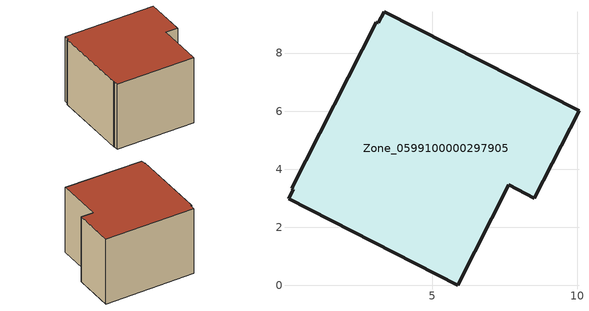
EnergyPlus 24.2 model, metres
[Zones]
Zone_0599100000297905
 floor ground (C_G): 3.08,9.07 3.15,9.04 3.35,9.42 10.06,6.02 8.53,3 7.64,3.46 5.89,0 0.06,2.98 0.23,3.31 0.17,3.34 z0
 wall outside (C_F): 7.64,3.46 8.53,3 10.06,6.02 3.35,9.42 3.15,9.04 3.08,9.07 0.17,3.34 0.23,3.31 0.06,2.98 5.89,0 7.64,3.46 z0:5.7
 roof outside (C_R): 3.08,9.07 0.17,3.34 0.23,3.31 0.06,2.98 5.89,0 7.64,3.46 8.53,3 10.06,6.02 3.35,9.42 3.15,9.04 z5.7
[BUILDING]
Pand.0599100000297905: North Axis=0; Terrain=City; Loads Convergence Tolerance Value=0.04; Temperature Convergence Tolerance Value=0.4; Solar Distribution=FullExterior; Maximum Number of Warmup Days=25; Minimum Number of Warmup Days=1
[Site:Location]
Rotterdam.The.Hague.AP_ZH_NLD Design_Conditions: Latitude=51.96; Longitude=4.45; Time Zone=1; Elevation=-4.5
[SITE:GROUNDTEMPERATURE:BUILDINGSURFACE]
18, 18, 18, 18, 18, 18, 18, 18, 18, 18, 18, 18
[MATERIAL] Thermal Absorptance=0.9; Solar Absorptance=0.7; Visible Absorptance=0.7
Name | Roughness | Thickness | Conductivity | Density | Specific Heat
G.TI.1975-1991 | MediumSmooth | 0.15 | 0.288461 | 540 | 1210
F.TI.1975-1991 | Rough | 0.3 | 0.230769 | 1920 | 840
R.TI.1975-1991 | MediumRough | 0.2 | 0.153846 | 1500 | 1000
[CONSTRUCTION]
C_G: G.TI.1975-1991
C_F: F.TI.1975-1991
C_R: R.TI.1975-1991
[ZONE]
Zone_0599100000297905: Type=1; Multiplier=1; Ceiling Height=Autocalculate; Volume=Autocalculate; Floor Area=autocalculate; Part of Total Floor Area=Yes
[ZONEINFILTRATION:DESIGNFLOWRATE]
Infil_Zone_0599100000297905: Zone or ZoneList or Space or SpaceList=Zone_0599100000297905; Schedule=AlwaysOn; Design Flow Rate Calculation Method=Flow/Area; Flow Rate per Floor Area=0.003; Constant Term Coefficient=1; Temperature Term Coefficient=0; Velocity Term Coefficient=0; Velocity Squared Term Coefficient=0
[HVACTEMPLATE:ZONE:IDEALLOADSAIRSYSTEM]
Zone_0599100000297905: Maximum Heating Supply Air Temperature=50; Minimum Cooling Supply Air Temperature=13; Maximum Heating Supply Air Humidity Ratio=0.0156; Minimum Cooling Supply Air Humidity Ratio=0.0077; Heating Limit=NoLimit; Cooling Limit=NoLimit; Dehumidification Control Type=ConstantSensibleHeatRatio; Cooling Sensible Heat Ratio=0.7; Dehumidification Setpoint=60; Humidification Control Type=None; Humidification Setpoint=30; Outdoor Air Method=None; Outdoor Air Flow Rate per Person=0.00944; Outdoor Air Flow Rate per Zone Floor Area=0; Outdoor Air Flow Rate per Zone=0; Demand Controlled Ventilation Type=None; Outdoor Air Economizer Type=NoEconomizer; Heat Recovery Type=None; Sensible Heat Recovery Effectiveness=0.7; Latent Heat Recovery Effectiveness=0.65
[ZONECONTROL:THERMOSTAT]
ThermostatControl_Zone_0599100000297905: Zone or ZoneList=Zone_0599100000297905; Control Type Schedule=DualSetpointControlType; Control 1=Thermostat_Zone_0599100000297905; Temperature Difference Between Cutout And Setpoint=0
[THERMOSTATSETPOINT:DUALSETPOINT]
Thermostat_Zone_0599100000297905: Heating Setpoint Temperature Schedule=HeatingSetpoint_Zone_0599100000297905; Cooling Setpoint Temperature Schedule=CoolingSetpoint_Zone_0599100000297905
[SCHEDULE:COMPACT]
HeatingSetpoint_Zone_0599100000297905: Through: 12/31, For: AllDays, Until: 24:00, 21
CoolingSetpoint_Zone_0599100000297905: Through: 12/31, For: AllDays, Until: 24:00, 24
DualSetpointControlType: Through: 12/31, For: AllDays, Until: 24:00, 4
AlwaysOn: Through: 12/31, For: AllDays, Until: 24:00, 1
